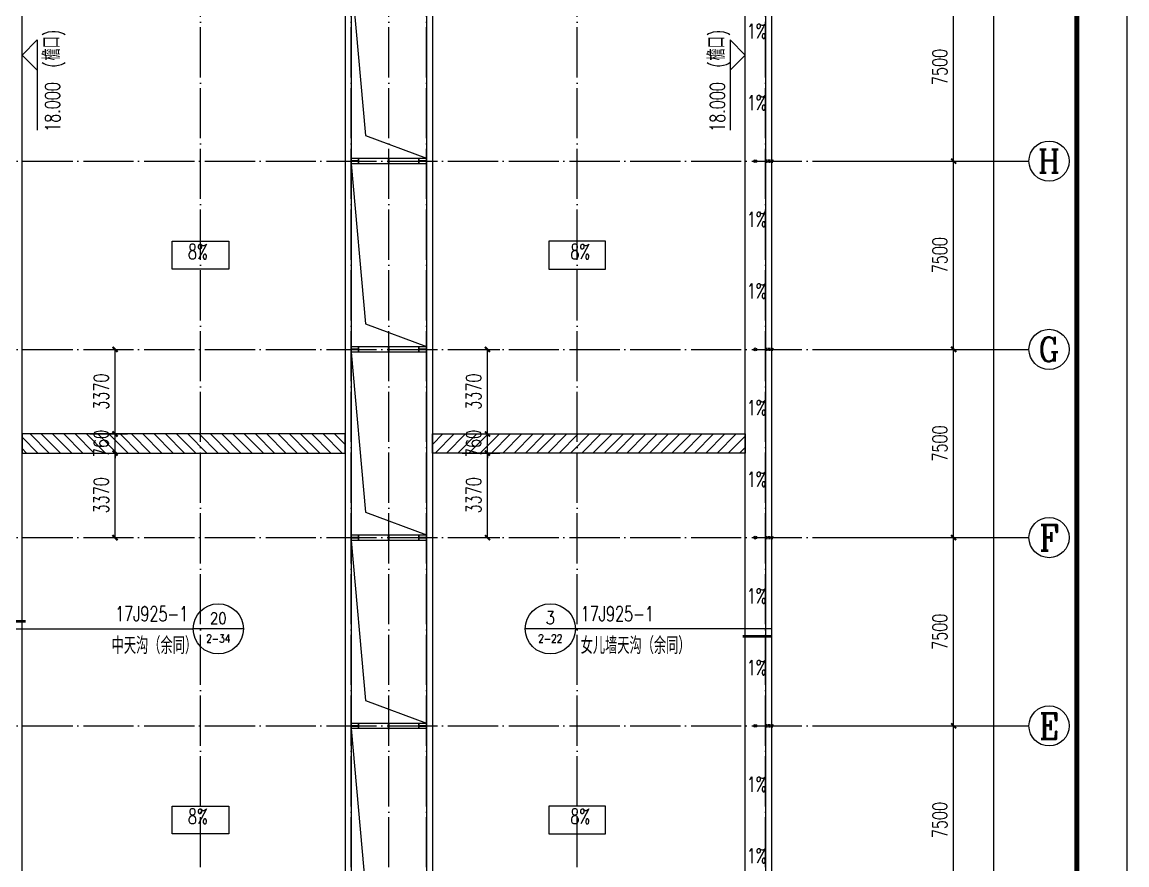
# Model space of a CAD drawing. Extents: x 14095202 to 14511487, y -1430609 to -90420.
# Drawn here: x 14462486 to 14506487, y -741408 to -707833 of the extents above; entities that cross this region are included whole.
import ezdxf
from ezdxf.enums import TextEntityAlignment as Align

# ---------------------------------------------------------------- set-up
doc = ezdxf.new("R2010")
doc.units = 0
doc.header["$LTSCALE"] = 1000
doc.header["$MEASUREMENT"] = 0
doc.linetypes.add('DASH', pattern=[0.35, 0.25, -0.1])
doc.linetypes.add('DOTE', pattern=[2.42, 2, -0.2, 0.02, -0.2])
for name, color, linetype in [('AXIS', 3, 'Continuous'), ('AXIS_TEXT', 7, 'Continuous'), ('COLUMN', 2, 'Continuous'), ('DIM_IDEN', 3, 'Continuous'), ('DIM_SYMB', 3, 'Continuous'), ('DOTE', 1, 'DOTE'), ('PUB_DIM', 3, 'Continuous'), ('PUB_TEXT', 7, 'Continuous'), ('TK', 4, 'Continuous'), ('WALL-PARAPET', 6, 'Continuous'), ('采光带', 4, 'Continuous'), ('雨水管', 4, 'Continuous')]:
    doc.layers.add(name, color=color, linetype=linetype)
doc.styles.add('_TCH_AXIS', font='COMPLEX', dxfattribs={"bigfont": 'GBCBIG'})
doc.styles.add('_TCH_DIM', font='SIMPLEX', dxfattribs={"bigfont": 'GBCBIG'})
doc.styles.add('_TCH_DIM_T3', font='SIMPLEX', dxfattribs={"width": 0.705882, "bigfont": 'GBCBIG'})
doc.styles.add('_TCH_LABEL', font='COMPLEX', dxfattribs={"bigfont": 'GBCBIG'})
doc.styles.add('COMPLEX', font='COMPLEX')
doc.dimstyles.new('_TCH_ARCH&&200', dxfattribs={"dimtxt": 595, "dimasz": 200, "dimexe": 500, "dimexo": 600, "dimgap": 252.5, "dimtad": 1, "dimdec": 0, "dimzin": 0, "dimdsep": 46, "dimtxsty": '_TCH_DIM_T3', "dimblk": 'ARCHTICK', "dimcen": 0.09, "dimclrt": 7, "dimazin": 2, "dimtfac": 1, "dimtdec": 0, "dimtix": 1, "dimtmove": 2, "dimatfit": 3, "dimfxl": 0, "dimtolj": 1, "dimtzin": 0, "dimarcsym": 0})

# ---------------------------------------------------------------- blocks, each defined once
blk = doc.blocks.new('A$C0FCD69EC')
at = {"layer": 'COLUMN'}
blk.add_hatch(color=256, dxfattribs=at).paths.add_polyline_path([(300, 180), (294, 180), (294, 94), (6, 94), (6, 180), (0, 180), (0, 0), (6, 0), (6, 86), (294, 86), (294, 0), (300, 0)])
blk.add_lwpolyline([(300, 0), (294, 0), (294, 86), (6, 86), (6, 0), (0, 0), (0, 180), (6, 180), (6, 94), (294, 94), (294, 180), (300, 180)], close=True, dxfattribs=at)
blk = doc.blocks.new('A$C22C4548D')
blk.add_line((0, 10), (300, 10))
blk.add_lwpolyline([(30, 20), (270, 20), (270, 0), (30, 0)], close=True)
blk = doc.blocks.new('GeYuanFrame_80008245', base_point=(20.09, 4.53))
at = {"layer": 'TK'}
blk.add_lwpolyline([(20.09, 4.53), (20.09, 598.53), (1071.09, 598.53), (1071.09, 4.53)], close=True, dxfattribs=at)
at = {"layer": 'TK', "const_width": 1}
blk.add_lwpolyline([(45.09, 588.53), (1061.09, 588.53), (1061.09, 14.53), (45.09, 14.53)], close=True, dxfattribs=at)
blk = doc.blocks.new('_AXISO')
blk.add_circle((0, 0), 0.5)
at = {"layer": 'AXIS_TEXT', "style": 'COMPLEX', "width": 1.041667}
blk.add_attdef('A', text='', height=0.56, dxfattribs=at).set_placement((-0.25, -0.28), (0.25, -0.28), align=Align.FIT)
blk = doc.blocks.new('_ArchTick')
at = {"color": 0, "linetype": 'ByBlock', "const_width": 0.4}
blk.add_lwpolyline([(-0.5, -0.5), (0.5, 0.5)], dxfattribs=at)
blk = doc.blocks.new('*D312')
at = {"layer": 'AXIS', "color": 0, "lineweight": -2}
for p, q in [((14495187, -638380), (14501687, -638380)), ((14501187, -765860), (14501187, -638380)), ((14495187, -765860), (14501687, -765860))]:
    blk.add_line(p, q, dxfattribs=at)
at = {"layer": 'Defpoints', "color": 0}
for p in [(14494587, -638380), (14501187, -638380), (14494587, -765860)]:
    blk.add_point(p, dxfattribs=at)
at = {"layer": 'AXIS', "color": 0, "lineweight": -2, "xscale": 200, "yscale": 200, "zscale": 200}
for p, rotation in [((14501187, -638380), 90), ((14501187, -765860), 270)]:
    blk.add_blockref('_ArchTick', p, dxfattribs=dict(at, rotation=rotation))
at = {"layer": 'AXIS', "color": 7, "insert": (14500637, -702120), "char_height": 595, "attachment_point": 5, "rotation": 90, "style": '_TCH_DIM_T3'}
blk.add_mtext('\\A1;127480', dxfattribs=at)
blk = doc.blocks.new('*D317')
at = {"layer": 'AXIS', "color": 0, "lineweight": -2}
for p, q in [((14495187, -735870), (14500087, -735870)), ((14499587, -743370), (14499587, -735870)), ((14495187, -743370), (14500087, -743370))]:
    blk.add_line(p, q, dxfattribs=at)
at = {"layer": 'Defpoints', "color": 0}
for p in [(14494587, -735870), (14499587, -735870), (14494587, -743370)]:
    blk.add_point(p, dxfattribs=at)
at = {"layer": 'AXIS', "color": 0, "lineweight": -2, "xscale": 200, "yscale": 200, "zscale": 200}
for p, rotation in [((14499587, -735870), 90), ((14499587, -743370), 270)]:
    blk.add_blockref('_ArchTick', p, dxfattribs=dict(at, rotation=rotation))
at = {"layer": 'AXIS', "color": 7, "insert": (14499037, -739620), "char_height": 595, "attachment_point": 5, "rotation": 90, "style": '_TCH_DIM_T3'}
blk.add_mtext('\\A1;7500', dxfattribs=at)
blk = doc.blocks.new('*D318')
at = {"layer": 'AXIS', "color": 0, "lineweight": -2}
for p, q in [((14495187, -728370), (14500087, -728370)), ((14499587, -735870), (14499587, -728370)), ((14495187, -735870), (14500087, -735870))]:
    blk.add_line(p, q, dxfattribs=at)
at = {"layer": 'Defpoints', "color": 0}
for p in [(14494587, -728370), (14499587, -728370), (14494587, -735870)]:
    blk.add_point(p, dxfattribs=at)
at = {"layer": 'AXIS', "color": 0, "lineweight": -2, "xscale": 200, "yscale": 200, "zscale": 200}
for p, rotation in [((14499587, -728370), 90), ((14499587, -735870), 270)]:
    blk.add_blockref('_ArchTick', p, dxfattribs=dict(at, rotation=rotation))
at = {"layer": 'AXIS', "color": 7, "insert": (14499037, -732120), "char_height": 595, "attachment_point": 5, "rotation": 90, "style": '_TCH_DIM_T3'}
blk.add_mtext('\\A1;7500', dxfattribs=at)
blk = doc.blocks.new('*D319')
at = {"layer": 'AXIS', "color": 0, "lineweight": -2}
for p, q in [((14495187, -720870), (14500087, -720870)), ((14499587, -728370), (14499587, -720870)), ((14495187, -728370), (14500087, -728370))]:
    blk.add_line(p, q, dxfattribs=at)
at = {"layer": 'Defpoints', "color": 0}
for p in [(14494587, -720870), (14499587, -720870), (14494587, -728370)]:
    blk.add_point(p, dxfattribs=at)
at = {"layer": 'AXIS', "color": 0, "lineweight": -2, "xscale": 200, "yscale": 200, "zscale": 200}
for p, rotation in [((14499587, -720870), 90), ((14499587, -728370), 270)]:
    blk.add_blockref('_ArchTick', p, dxfattribs=dict(at, rotation=rotation))
at = {"layer": 'AXIS', "color": 7, "insert": (14499037, -724620), "char_height": 595, "attachment_point": 5, "rotation": 90, "style": '_TCH_DIM_T3'}
blk.add_mtext('\\A1;7500', dxfattribs=at)
blk = doc.blocks.new('*D320')
at = {"layer": 'AXIS', "color": 0, "lineweight": -2}
for p, q in [((14495187, -713370), (14500087, -713370)), ((14499587, -720870), (14499587, -713370)), ((14495187, -720870), (14500087, -720870))]:
    blk.add_line(p, q, dxfattribs=at)
at = {"layer": 'Defpoints', "color": 0}
for p in [(14494587, -713370), (14499587, -713370), (14494587, -720870)]:
    blk.add_point(p, dxfattribs=at)
at = {"layer": 'AXIS', "color": 0, "lineweight": -2, "xscale": 200, "yscale": 200, "zscale": 200}
for p, rotation in [((14499587, -713370), 90), ((14499587, -720870), 270)]:
    blk.add_blockref('_ArchTick', p, dxfattribs=dict(at, rotation=rotation))
at = {"layer": 'AXIS', "color": 7, "insert": (14499037, -717120), "char_height": 595, "attachment_point": 5, "rotation": 90, "style": '_TCH_DIM_T3'}
blk.add_mtext('\\A1;7500', dxfattribs=at)
blk = doc.blocks.new('*D321')
at = {"layer": 'AXIS', "color": 0, "lineweight": -2}
for p, q in [((14495187, -705870), (14500087, -705870)), ((14499587, -713370), (14499587, -705870)), ((14495187, -713370), (14500087, -713370))]:
    blk.add_line(p, q, dxfattribs=at)
at = {"layer": 'Defpoints', "color": 0}
for p in [(14494587, -705870), (14499587, -705870), (14494587, -713370)]:
    blk.add_point(p, dxfattribs=at)
at = {"layer": 'AXIS', "color": 0, "lineweight": -2, "xscale": 200, "yscale": 200, "zscale": 200}
for p, rotation in [((14499587, -705870), 90), ((14499587, -713370), 270)]:
    blk.add_blockref('_ArchTick', p, dxfattribs=dict(at, rotation=rotation))
at = {"layer": 'AXIS', "color": 7, "insert": (14499037, -709620), "char_height": 595, "attachment_point": 5, "rotation": 90, "style": '_TCH_DIM_T3'}
blk.add_mtext('\\A1;7500', dxfattribs=at)
blk = doc.blocks.new('*D655')
at = {"layer": 'Defpoints', "color": 0}
for p in [(14464587, -720870), (14466187, -720870), (14464587, -724240)]:
    blk.add_point(p, dxfattribs=at)
at = {"layer": 'PUB_DIM', "color": 0, "lineweight": -2}
for p, q in [((14465187, -720870), (14466687, -720870)), ((14466187, -724240), (14466187, -720870)), ((14465187, -724240), (14466687, -724240))]:
    blk.add_line(p, q, dxfattribs=at)
at = {"layer": 'PUB_DIM', "color": 0, "lineweight": -2, "xscale": 200, "yscale": 200, "zscale": 200}
for p, rotation in [((14466187, -720870), 90), ((14466187, -724240), 270)]:
    blk.add_blockref('_ArchTick', p, dxfattribs=dict(at, rotation=rotation))
at = {"layer": 'PUB_DIM', "color": 7, "insert": (14465637, -722555), "char_height": 595, "attachment_point": 5, "rotation": 90, "style": '_TCH_DIM_T3'}
blk.add_mtext('\\A1;3370', dxfattribs=at)
blk = doc.blocks.new('*D656')
at = {"layer": 'Defpoints', "color": 0}
for p in [(14464587, -724240), (14466187, -724240), (14464587, -725000)]:
    blk.add_point(p, dxfattribs=at)
at = {"layer": 'PUB_DIM', "color": 0, "lineweight": -2}
for p, q in [((14465187, -724240), (14466687, -724240)), ((14466187, -724240), (14466187, -724040)), ((14466187, -725000), (14466187, -724240)), ((14465187, -725000), (14466687, -725000)), ((14466187, -725000), (14466187, -725200))]:
    blk.add_line(p, q, dxfattribs=at)
at = {"layer": 'PUB_DIM', "color": 0, "lineweight": -2, "xscale": 200, "yscale": 200, "zscale": 200}
for p, rotation in [((14466187, -724240), 270), ((14466187, -725000), 90)]:
    blk.add_blockref('_ArchTick', p, dxfattribs=dict(at, rotation=rotation))
at = {"layer": 'PUB_DIM', "color": 7, "insert": (14465637, -724620), "char_height": 595, "attachment_point": 5, "rotation": 90, "style": '_TCH_DIM_T3'}
blk.add_mtext('\\A1;760', dxfattribs=at)
blk = doc.blocks.new('*D657')
at = {"layer": 'Defpoints', "color": 0}
for p in [(14464587, -725000), (14466187, -725000), (14464587, -728370)]:
    blk.add_point(p, dxfattribs=at)
at = {"layer": 'PUB_DIM', "color": 0, "lineweight": -2}
for p, q in [((14465187, -725000), (14466687, -725000)), ((14466187, -728370), (14466187, -725000)), ((14465187, -728370), (14466687, -728370))]:
    blk.add_line(p, q, dxfattribs=at)
at = {"layer": 'PUB_DIM', "color": 0, "lineweight": -2, "xscale": 200, "yscale": 200, "zscale": 200}
for p, rotation in [((14466187, -725000), 90), ((14466187, -728370), 270)]:
    blk.add_blockref('_ArchTick', p, dxfattribs=dict(at, rotation=rotation))
at = {"layer": 'PUB_DIM', "color": 7, "insert": (14465637, -726685), "char_height": 595, "attachment_point": 5, "rotation": 90, "style": '_TCH_DIM_T3'}
blk.add_mtext('\\A1;3370', dxfattribs=at)
blk = doc.blocks.new('*D1047')
at = {"layer": 'Defpoints', "color": 0}
for p in [(14479419, -720870), (14481019, -720870), (14479419, -724240)]:
    blk.add_point(p, dxfattribs=at)
at = {"layer": 'PUB_DIM', "color": 0, "lineweight": -2}
for p, q in [((14480019, -720870), (14481519, -720870)), ((14481019, -724240), (14481019, -720870)), ((14480019, -724240), (14481519, -724240))]:
    blk.add_line(p, q, dxfattribs=at)
at = {"layer": 'PUB_DIM', "color": 0, "lineweight": -2, "xscale": 200, "yscale": 200, "zscale": 200}
for p, rotation in [((14481019, -720870), 90), ((14481019, -724240), 270)]:
    blk.add_blockref('_ArchTick', p, dxfattribs=dict(at, rotation=rotation))
at = {"layer": 'PUB_DIM', "color": 7, "insert": (14480469, -722555), "char_height": 595, "attachment_point": 5, "rotation": 90, "style": '_TCH_DIM_T3'}
blk.add_mtext('\\A1;3370', dxfattribs=at)
blk = doc.blocks.new('*D1048')
at = {"layer": 'Defpoints', "color": 0}
for p in [(14479419, -724240), (14481019, -724240), (14479419, -725000)]:
    blk.add_point(p, dxfattribs=at)
at = {"layer": 'PUB_DIM', "color": 0, "lineweight": -2}
for p, q in [((14480019, -724240), (14481519, -724240)), ((14481019, -724240), (14481019, -724040)), ((14481019, -725000), (14481019, -724240)), ((14480019, -725000), (14481519, -725000)), ((14481019, -725000), (14481019, -725200))]:
    blk.add_line(p, q, dxfattribs=at)
at = {"layer": 'PUB_DIM', "color": 0, "lineweight": -2, "xscale": 200, "yscale": 200, "zscale": 200}
for p, rotation in [((14481019, -724240), 270), ((14481019, -725000), 90)]:
    blk.add_blockref('_ArchTick', p, dxfattribs=dict(at, rotation=rotation))
at = {"layer": 'PUB_DIM', "color": 7, "insert": (14480469, -724620), "char_height": 595, "attachment_point": 5, "rotation": 90, "style": '_TCH_DIM_T3'}
blk.add_mtext('\\A1;760', dxfattribs=at)
blk = doc.blocks.new('*D1049')
at = {"layer": 'Defpoints', "color": 0}
for p in [(14479419, -725000), (14481019, -725000), (14479419, -728370)]:
    blk.add_point(p, dxfattribs=at)
at = {"layer": 'PUB_DIM', "color": 0, "lineweight": -2}
for p, q in [((14480019, -725000), (14481519, -725000)), ((14481019, -728370), (14481019, -725000)), ((14480019, -728370), (14481519, -728370))]:
    blk.add_line(p, q, dxfattribs=at)
at = {"layer": 'PUB_DIM', "color": 0, "lineweight": -2, "xscale": 200, "yscale": 200, "zscale": 200}
for p, rotation in [((14481019, -725000), 90), ((14481019, -728370), 270)]:
    blk.add_blockref('_ArchTick', p, dxfattribs=dict(at, rotation=rotation))
at = {"layer": 'PUB_DIM', "color": 7, "insert": (14480469, -726685), "char_height": 595, "attachment_point": 5, "rotation": 90, "style": '_TCH_DIM_T3'}
blk.add_mtext('\\A1;3370', dxfattribs=at)

msp = doc.modelspace()

# ---------------------------------------------------------------- hatches: boundary and pattern name
at = {"layer": '采光带'}
h = msp.add_hatch(dxfattribs=at)
h.set_pattern_fill('ANSI31', color=250, scale=200, angle=-90, style=0)
h.set_pattern_definition([(315, (14695882.27, 8321978.5), (224.506403, 224.506403), [])])
h.paths.add_polyline_path([(14462486.9, -725000.3), (14475346.9, -725000.3), (14475346.9, -724240.3), (14462486.9, -724240.3)])
h = msp.add_hatch(dxfattribs=at)
h.set_pattern_fill('ANSI31', color=250, scale=200, angle=-90, style=0)
h.set_pattern_definition([(225, (14258291.43, 8321978.5), (-224.506403, 224.506403), [])])
h.paths.add_polyline_path([(14491286.9, -725000.3), (14478826.9, -725000.3), (14478826.9, -724240.3), (14491286.9, -724240.3)])

# ---------------------------------------------------------------- linework, layer by layer
at = {"ltscale": 0.5}
for p, q in [((14462486.9, -765620.3), (14462486.9, -638620.3)), ((14491286.9, -765620.3), (14491286.9, -638620.3))]:
    msp.add_line(p, q, dxfattribs=at)
for points in [[(14401846.9, -638380.3), (14492326.9, -638380.3), (14492326.9, -765860.3), (14401846.9, -765860.3)], [(14402086.9, -638620.3), (14492086.9, -638620.3), (14492086.9, -765620.3), (14402086.9, -765620.3)], [(14478586.9, -713480.3), (14475586.9, -713480.3), (14475586.9, -713260.3), (14478586.9, -713260.3)], [(14468458.3, -717674.3), (14468458.3, -716566.4), (14470715.4, -716566.4), (14470715.4, -717674.3)], [(14485715.4, -717674.3), (14485715.4, -716566.4), (14483458.3, -716566.4), (14483458.3, -717674.3)], [(14478586.9, -720980.3), (14475586.9, -720980.3), (14475586.9, -720760.3), (14478586.9, -720760.3)], [(14478586.9, -728480.3), (14475586.9, -728480.3), (14475586.9, -728260.3), (14478586.9, -728260.3)], [(14478586.9, -735980.3), (14475586.9, -735980.3), (14475586.9, -735760.3), (14478586.9, -735760.3)], [(14468458.3, -740174.3), (14468458.3, -739066.4), (14470715.4, -739066.4), (14470715.4, -740174.3)], [(14485715.4, -740174.3), (14485715.4, -739066.4), (14483458.3, -739066.4), (14483458.3, -740174.3)]]:
    msp.add_lwpolyline(points, close=True)
for points in [[(14475586.9, -705980.3), (14476157.5, -712354.4), (14478586.9, -713260.3)], [(14475586.9, -713480.3), (14476157.5, -719854.4), (14478586.9, -720760.3)], [(14475586.9, -720980.3), (14476157.5, -727354.4), (14478586.9, -728260.3)], [(14475586.9, -728480.3), (14476157.5, -734854.4), (14478586.9, -735760.3)], [(14475586.9, -735980.3), (14476157.5, -742354.4), (14478586.9, -743260.3)]]:
    msp.add_lwpolyline(points)
at = {"linetype": 'DASH', "ltscale": 0.3}
for points in [[(14492086.9, -713420.3), (14492086.9, -713320.3), (14492386.9, -713320.3), (14492386.9, -713420.3)], [(14492086.9, -720920.3), (14492086.9, -720820.3), (14492386.9, -720820.3), (14492386.9, -720920.3)], [(14492086.9, -728420.3), (14492086.9, -728320.3), (14492386.9, -728320.3), (14492386.9, -728420.3)], [(14492086.9, -735920.3), (14492086.9, -735820.3), (14492386.9, -735820.3), (14492386.9, -735920.3)]]:
    msp.add_lwpolyline(points, close=True, dxfattribs=at)
at = {"layer": 'AXIS'}
for p, q in [((14494586.9, -713370.3), (14502586.9, -713370.3)), ((14494586.9, -720870.3), (14502586.9, -720870.3)), ((14494586.9, -728370.3), (14502586.9, -728370.3)), ((14494586.9, -735870.3), (14502586.9, -735870.3))]:
    msp.add_line(p, q, dxfattribs=at)
at = {"layer": 'DIM_IDEN'}
for p, q in [((14461494.4, -732004.5), (14465044.4, -732004.5)), ((14465044.4, -732004.5), (14469298.9, -732004.5)), ((14471298.9, -732004.5), (14469298.9, -732004.5)), ((14484522.3, -732004.5), (14482522.3, -732004.5)), ((14488776.9, -732004.5), (14484522.3, -732004.5)), ((14492326.9, -732004.5), (14488776.9, -732004.5))]:
    msp.add_line(p, q, dxfattribs=at)
at = {"layer": 'DIM_IDEN', "const_width": 100}
for points in [[(14461494.4, -731704.5), (14462634.4, -731704.5)], [(14492326.9, -732304.5), (14491186.9, -732304.5)]]:
    msp.add_lwpolyline(points, dxfattribs=at)
at = {"layer": 'DIM_IDEN'}
for centre in [(14470298.9, -732004.5), (14483522.3, -732004.5)]:
    msp.add_circle(centre, 1000, dxfattribs=at)
at = {"layer": 'DIM_SYMB'}
for points in [[(14491686.9, -711552.8, 0, 0, 0), (14491686.9, -712467.7, 160, 0, 0), (14491686.9, -713067.7, 0, 0, 0)], [(14491686.9, -715187.9, 0, 0, 0), (14491686.9, -714273, 160, 0, 0), (14491686.9, -713673, 0, 0, 0)], [(14491686.9, -719052.8, 0, 0, 0), (14491686.9, -719967.7, 160, 0, 0), (14491686.9, -720567.7, 0, 0, 0)], [(14491686.9, -722687.9, 0, 0, 0), (14491686.9, -721773, 160, 0, 0), (14491686.9, -721173, 0, 0, 0)], [(14491686.9, -726552.8, 0, 0, 0), (14491686.9, -727467.7, 160, 0, 0), (14491686.9, -728067.7, 0, 0, 0)], [(14491686.9, -730187.9, 0, 0, 0), (14491686.9, -729273, 160, 0, 0), (14491686.9, -728673, 0, 0, 0)], [(14491686.9, -734052.8, 0, 0, 0), (14491686.9, -734967.7, 160, 0, 0), (14491686.9, -735567.7, 0, 0, 0)], [(14491686.9, -737687.9, 0, 0, 0), (14491686.9, -736773, 160, 0, 0), (14491686.9, -736173, 0, 0, 0)]]:
    msp.add_lwpolyline(points, format="xyseb", dxfattribs=at)
at = {"layer": 'DOTE'}
for p, q in [((14469586.9, -768120.3), (14469586.9, -636120.3)), ((14475586.9, -768120.3), (14475586.9, -636120.3)), ((14477086.9, -768120.3), (14477086.9, -636120.3)), ((14478586.9, -768120.3), (14478586.9, -636120.3)), ((14484586.9, -768120.3), (14484586.9, -636120.3)), ((14492086.9, -768120.3), (14492086.9, -636120.3)), ((14399586.9, -713370.3), (14494586.9, -713370.3)), ((14399586.9, -720870.3), (14494586.9, -720870.3)), ((14399586.9, -728370.3), (14494586.9, -728370.3)), ((14399586.9, -735870.3), (14494586.9, -735870.3))]:
    msp.add_line(p, q, dxfattribs=at)
at = {"layer": 'PUB_DIM'}
for p, q in [((14462486.9, -709144.8), (14463086.9, -708544.8)), ((14463086.9, -708544.8), (14463086.9, -712144.8)), ((14491286.9, -709144.8), (14490686.9, -708544.8)), ((14490686.9, -708544.8), (14490686.9, -712144.8)), ((14462486.9, -709144.8), (14463086.9, -709744.8)), ((14491286.9, -709144.8), (14490686.9, -709744.8))]:
    msp.add_line(p, q, dxfattribs=at)
for points in [[(14470209.2, -717483.1, 0, 0, 0), (14469334.2, -717483.1, 160, 0, 0), (14468734.2, -717483.1, 0, 0, 0)], [(14483964.5, -717483.1, 0, 0, 0), (14484839.5, -717483.1, 160, 0, 0), (14485439.5, -717483.1, 0, 0, 0)], [(14470209.2, -739983.1, 0, 0, 0), (14469334.2, -739983.1, 160, 0, 0), (14468734.2, -739983.1, 0, 0, 0)], [(14483964.5, -739983.1, 0, 0, 0), (14484839.5, -739983.1, 160, 0, 0), (14485439.5, -739983.1, 0, 0, 0)]]:
    msp.add_lwpolyline(points, format="xyseb", dxfattribs=at)
at = {"layer": 'WALL-PARAPET'}
for p, q in [((14475346.9, -645780.3), (14475346.9, -758460.3)), ((14475586.9, -645780.3), (14475586.9, -758460.3)), ((14478586.9, -645780.3), (14478586.9, -758460.3)), ((14478826.9, -645780.3), (14478826.9, -758460.3))]:
    msp.add_line(p, q, dxfattribs=at)
at = {"layer": '采光带', "color": 4}
for points in [[(14462486.9, -725000.3), (14475346.9, -725000.3), (14475346.9, -724240.3), (14462486.9, -724240.3)], [(14491286.9, -725000.3), (14478826.9, -725000.3), (14478826.9, -724240.3), (14491286.9, -724240.3)]]:
    msp.add_lwpolyline(points, close=True, dxfattribs=at)
at = {"layer": '雨水管'}
for centre in [(14491686.9, -713370.3), (14491686.9, -720870.3), (14491686.9, -728370.3), (14491686.9, -735870.3)]:
    msp.add_circle(centre, 55, dxfattribs=at)

# ---------------------------------------------------------------- block references
at = {"xscale": 200, "yscale": 200, "zscale": 200, "rotation": 270}
msp.add_blockref('GeYuanFrame_80008245', (14387686.9, -602520.3), dxfattribs=at)
at = {"rotation": 90}
for p in [(14477096.9, -713524.4), (14477096.9, -721024.4), (14477096.9, -728524.4), (14477096.9, -736024.4)]:
    msp.add_blockref('A$C22C4548D', p, dxfattribs=at)
at = {"layer": 'AXIS'}
ref = msp.add_blockref('_AXISO', (14503386.9, -713370.3), dxfattribs=dict(at, xscale=1600, yscale=1600, zscale=1600))
ref.add_attrib('A', 'H', dxfattribs={"layer": 'AXIS_TEXT', "ltscale": 0.5, "height": 926.9, "style": '_TCH_AXIS'}).set_placement((14502945.5, -713833.8), (14503828.2, -713833.8), align=Align.FIT)
ref = msp.add_blockref('_AXISO', (14503386.9, -720870.3), dxfattribs=dict(at, xscale=1600, yscale=1600, zscale=1600))
ref.add_attrib('A', 'G', dxfattribs={"layer": 'AXIS_TEXT', "ltscale": 0.5, "height": 971.8, "style": '_TCH_AXIS'}).set_placement((14502970.3, -721356.3), (14503803.4, -721356.3), align=Align.FIT)
ref = msp.add_blockref('_AXISO', (14503386.9, -728370.3), dxfattribs=dict(at, xscale=1600, yscale=1600, zscale=1600))
ref.add_attrib('A', 'F', dxfattribs={"layer": 'AXIS_TEXT', "ltscale": 0.5, "height": 1018.2, "style": '_TCH_AXIS'}).set_placement((14502999, -728879.4), (14503774.7, -728879.4), align=Align.FIT)
ref = msp.add_blockref('_AXISO', (14503386.9, -735870.3), dxfattribs=dict(at, xscale=1600, yscale=1600, zscale=1600))
ref.add_attrib('A', 'E', dxfattribs={"layer": 'AXIS_TEXT', "ltscale": 0.5, "height": 1018.2, "style": '_TCH_AXIS'}).set_placement((14502999, -736379.4), (14503774.7, -736379.4), align=Align.FIT)
at = {"layer": 'COLUMN', "xscale": -1}
for p in [(14475886.9, -713460.3), (14478586.9, -713460.3), (14475886.9, -720960.3), (14478586.9, -720960.3), (14475886.9, -728460.3), (14478586.9, -728460.3), (14475886.9, -735960.3), (14478586.9, -735960.3)]:
    msp.add_blockref('A$C0FCD69EC', p, dxfattribs=at)

# ---------------------------------------------------------------- texts
at = {"layer": 'PUB_TEXT', "width": 0.705882}
for s, style, p in [('1%%%', '_TCH_DIM', (14491346.9, -708492.9)), ('1%%%', '_TCH_DIM', (14491346.9, -711342.8)), ('1%%%', '_TCH_DIM', (14491346.9, -715992.9)), ('8%', '_TCH_DIM', (14469091.7, -717273.1)), ('8%', '_TCH_DIM', (14484322, -717273.1)), ('1%%%', '_TCH_DIM', (14491346.9, -718842.8)), ('1%%%', '_TCH_DIM', (14491346.9, -723492.9)), ('1%%%', '_TCH_DIM', (14491346.9, -726342.8)), ('1%%%', '_TCH_DIM', (14491346.9, -730992.9)), ('17J925-1', '_TCH_LABEL', (14466188.9, -731702)), ('17J925-1', '_TCH_LABEL', (14484732.3, -731702)), ('1%%%', '_TCH_DIM', (14491346.9, -733842.8)), ('1%%%', '_TCH_DIM', (14491346.9, -738492.9)), ('8%', '_TCH_DIM', (14469091.7, -739773.1)), ('8%', '_TCH_DIM', (14484322, -739773.1)), ('1%%%', '_TCH_DIM', (14491346.9, -741342.8))]:
    msp.add_text(s, height=595, dxfattribs=dict(at, style=style)).set_placement(p)
at = {"layer": 'PUB_TEXT', "style": '_TCH_DIM', "width": 0.705882}
for s, p in [(')', (14463996.9, -708381.8)), (')', (14490476.9, -708381.8)), ('(', (14463996.9, -709644.8)), ('(', (14490476.9, -709644.8)), ('18.000', (14463996.9, -712204.8)), ('18.000', (14490476.9, -712204.8))]:
    msp.add_text(s, height=595, rotation=90, dxfattribs=at).set_placement(p)
at = {"layer": 'PUB_TEXT', "style": '_TCH_DIM'}
for p in [(14463996.9, -709364.8), (14490476.9, -709364.8)]:
    msp.add_text('檐口', height=675.18, rotation=90, dxfattribs=at).set_placement(p)
at = {"layer": 'PUB_TEXT', "style": '_TCH_LABEL'}
for s, height, width, p, p2 in [('20', 454.21, 1.144845, (14469966.7, -731808.9), (14470631.1, -731808.9)), ('3', 517.6, 1.35729, (14483333, -731818.8), (14483711.6, -731818.8)), ('2-34', 327.82, 1.074752, (14469819.4, -732552.2), (14470778.5, -732552.2)), ('2-22', 325.41, 1.102933, (14483040.8, -732550.4), (14484003.9, -732550.4))]:
    msp.add_text(s, height=height, dxfattribs=dict(at, width=width)).set_placement(p, p2, align=Align.FIT)
for s, p in [('中天沟（余同）', (14466052.8, -733006)), ('女儿墙天沟（余同）', (14484732.3, -733006))]:
    msp.add_text(s, height=675.18, dxfattribs=at).set_placement(p)

# ---------------------------------------------------------------- dimensions: what is measured, and where the dimension line sits
at = {"layer": 'AXIS'}
for p1, p2, distance, text, picture, middle in [((14494586.9, -765860.3), (14494586.9, -638380.3), -6600, '127480', '*D312', (14500636.9, -702120.3)), ((14494586.9, -713370.3), (14494586.9, -705870.3), -5000, '7500', '*D321', (14499036.9, -709620.3)), ((14494586.9, -720870.3), (14494586.9, -713370.3), -5000, '7500', '*D320', (14499036.9, -717120.3)), ((14494586.9, -728370.3), (14494586.9, -720870.3), -5000, '7500', '*D319', (14499036.9, -724620.3)), ((14494586.9, -735870.3), (14494586.9, -728370.3), -5000, '7500', '*D318', (14499036.9, -732120.3)), ((14494586.9, -743370.3), (14494586.9, -735870.3), -5000, '7500', '*D317', (14499036.9, -739620.3))]:
    dim = msp.add_aligned_dim(p1=p1, p2=p2, distance=distance, text=text, dimstyle='_TCH_ARCH&&200', dxfattribs=at)
    dim.commit()
    dim.dimension.update_dxf_attribs({"geometry": picture, "text_midpoint": middle})
at = {"layer": 'PUB_DIM'}
for p1, p2, text, picture, middle in [((14464586.9, -724240.3), (14464586.9, -720870.3), '3370', '*D655', (14465636.9, -722555.3)), ((14479419.3, -724240.3), (14479419.3, -720870.3), '3370', '*D1047', (14480469.3, -722555.3)), ((14464586.9, -725000.3), (14464586.9, -724240.3), '760', '*D656', (14465636.9, -724620.3)), ((14479419.3, -725000.3), (14479419.3, -724240.3), '760', '*D1048', (14480469.3, -724620.3)), ((14464586.9, -728370.3), (14464586.9, -725000.3), '3370', '*D657', (14465636.9, -726685.3)), ((14479419.3, -728370.3), (14479419.3, -725000.3), '3370', '*D1049', (14480469.3, -726685.3))]:
    dim = msp.add_aligned_dim(p1=p1, p2=p2, distance=-1600, text=text, dimstyle='_TCH_ARCH&&200', dxfattribs=at)
    dim.commit()
    dim.dimension.update_dxf_attribs({"geometry": picture, "text_midpoint": middle})

doc.saveas('drawing.dxf')
